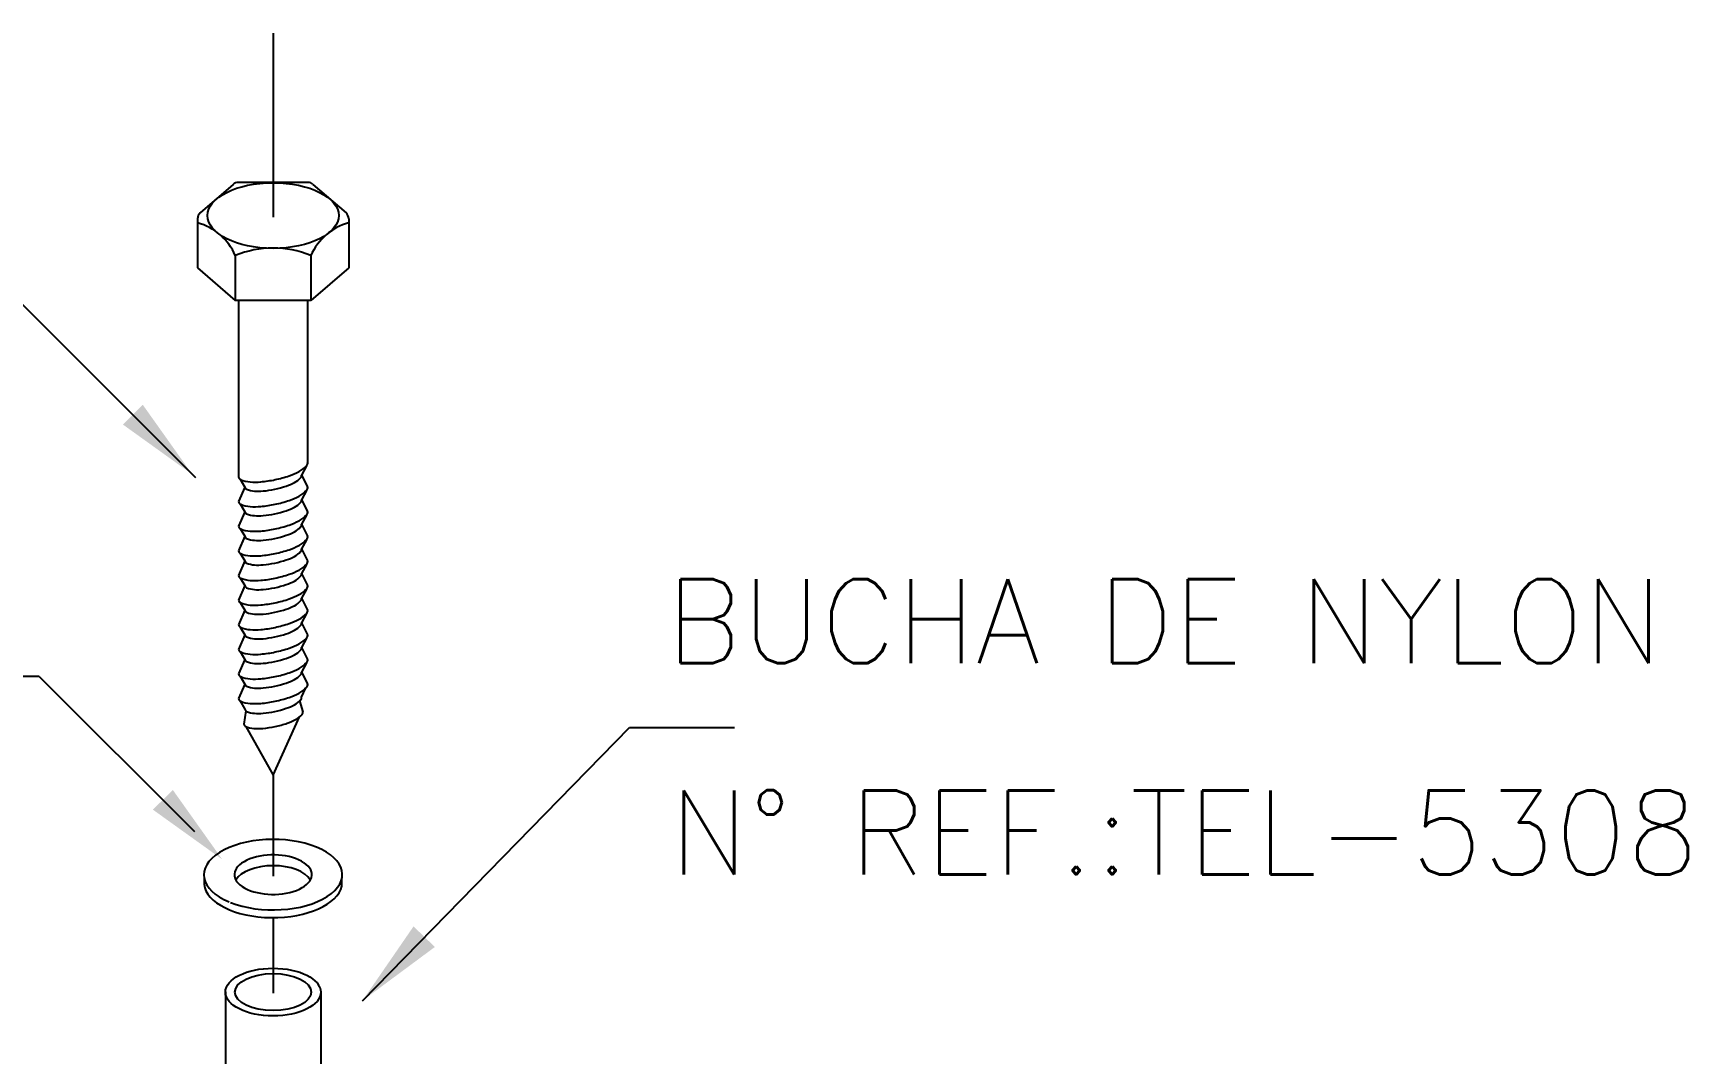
# Model space of a CAD drawing. Header units: millimetres. Extents: x -5682.1 to -5668, y -4681.3 to -4668.6.
# Drawn here: x -5672.748 to -5668.806, y -4671.207 to -4668.775 of the extents above; entities that cross this region are included whole.
import ezdxf

# ---------------------------------------------------------------- set-up
doc = ezdxf.new("R2010")
doc.units = ezdxf.units.MM
doc.header["$LTSCALE"] = 10
doc.linetypes.add('DASHDOT2', pattern=[0.5, 0.25, -0.125, 0, -0.125])
doc.layers.add('Termotécnica', color=7, linetype='Continuous')
doc.styles.add('r80', font='romans.shx')

msp = doc.modelspace()

# ---------------------------------------------------------------- linework, layer by layer
at = {"layer": 'Termotécnica', "color": 1, "linetype": 'DASHDOT2'}
for p, q in [((-5672.1764, -4668.7754), (-5672.1764, -4669.2137)), ((-5672.1764, -4670.543), (-5672.1764, -4670.7835)), ((-5672.1764, -4670.8815), (-5672.1764, -4671.0617))]:
    msp.add_line(p, q, dxfattribs=at)
at = {"layer": 'Termotécnica', "color": 2}
for p, q in [((-5673.2311, -4668.9643), (-5672.3616, -4669.8338)), ((-5672.2715, -4669.1357), (-5672.3502, -4669.2039)), ((-5672.0932, -4669.1313), (-5672.2597, -4669.1313)), ((-5672.0814, -4669.1357), (-5672.0026, -4669.2039)), ((-5672.3564, -4669.2175), (-5672.3564, -4669.3348)), ((-5671.9964, -4669.2175), (-5671.9964, -4669.3348)), ((-5672.2664, -4669.3051), (-5672.2664, -4669.4127)), ((-5672.0865, -4669.3051), (-5672.0865, -4669.4127)), ((-5672.3564, -4669.3348), (-5672.2664, -4669.4127)), ((-5671.9964, -4669.3348), (-5672.0865, -4669.4127)), ((-5672.0865, -4669.4127), (-5672.2664, -4669.4127)), ((-5672.2587, -4669.4127), (-5672.2587, -4669.8328)), ((-5672.0942, -4669.4127), (-5672.0942, -4669.7979)), ((-5672.0971, -4669.8064), (-5672.109, -4669.8281)), ((-5672.2438, -4669.8567), (-5672.2587, -4669.8914)), ((-5672.255, -4669.8382), (-5672.2438, -4669.8567)), ((-5672.109, -4669.8281), (-5672.0942, -4669.8565)), ((-5672.255, -4669.8969), (-5672.2438, -4669.9153)), ((-5672.0971, -4669.865), (-5672.109, -4669.8867)), ((-5672.109, -4669.8867), (-5672.0942, -4669.9151)), ((-5672.2438, -4669.9153), (-5672.2587, -4669.9501)), ((-5672.0971, -4669.9237), (-5672.109, -4669.9453)), ((-5672.2438, -4669.9739), (-5672.2587, -4670.0087)), ((-5672.255, -4669.9555), (-5672.2438, -4669.9739)), ((-5672.109, -4669.9453), (-5672.0942, -4669.9738)), ((-5672.0971, -4669.9823), (-5672.109, -4670.004)), ((-5672.255, -4670.0142), (-5672.2438, -4670.0326)), ((-5672.109, -4670.004), (-5672.0942, -4670.0324)), ((-5672.2438, -4670.0326), (-5672.2587, -4670.0673)), ((-5672.0971, -4670.0409), (-5672.109, -4670.0626)), ((-5672.2438, -4670.0912), (-5672.2587, -4670.126)), ((-5672.255, -4670.0728), (-5672.2438, -4670.0912)), ((-5672.109, -4670.0626), (-5672.0942, -4670.091)), ((-5672.0971, -4670.0996), (-5672.109, -4670.1212)), ((-5672.255, -4670.1314), (-5672.2438, -4670.1499)), ((-5672.109, -4670.1212), (-5672.0942, -4670.1497)), ((-5672.2438, -4670.1499), (-5672.2587, -4670.1846)), ((-5672.0971, -4670.1582), (-5672.109, -4670.1799)), ((-5672.109, -4670.1799), (-5672.0942, -4670.2083)), ((-5672.2438, -4670.2085), (-5672.2587, -4670.2433)), ((-5672.255, -4670.1901), (-5672.2438, -4670.2085)), ((-5672.0971, -4670.2168), (-5672.109, -4670.2385)), ((-5672.255, -4670.2487), (-5672.2438, -4670.2671)), ((-5672.109, -4670.2385), (-5672.0942, -4670.267)), ((-5672.2438, -4670.2671), (-5672.2587, -4670.3019)), ((-5672.0971, -4670.2755), (-5672.109, -4670.2972)), ((-5672.109, -4670.2972), (-5672.0942, -4670.3256)), ((-5672.7334, -4670.3077), (-5672.9834, -4670.3077)), ((-5672.7334, -4670.3077), (-5672.364, -4670.6772)), ((-5672.2438, -4670.3258), (-5672.2587, -4670.3605)), ((-5672.255, -4670.3073), (-5672.2438, -4670.3258)), ((-5672.109, -4670.3574), (-5672.0992, -4670.3362)), ((-5672.2559, -4670.3653), (-5672.2438, -4670.386)), ((-5672.1132, -4670.3661), (-5672.1054, -4670.3917)), ((-5672.2415, -4670.3899), (-5672.2461, -4670.4216)), ((-5672.1764, -4670.543), (-5672.1136, -4670.4043)), ((-5672.2412, -4670.4272), (-5672.1764, -4670.543)), ((-5671.9636, -4671.08), (-5671.3277, -4670.4295)), ((-5671.3277, -4670.4295), (-5671.0777, -4670.4295)), ((-5672.3407, -4670.7864), (-5672.3407, -4670.8034)), ((-5672.0126, -4670.8071), (-5672.0126, -4670.7893)), ((-5672.2901, -4671.0593), (-5672.2901, -4671.2564)), ((-5672.0627, -4671.0593), (-5672.0627, -4671.2564))]:
    msp.add_line(p, q, dxfattribs=at)
at = {"layer": 'Termotécnica', "color": 1}
for points in [[(-5672.2587, -4669.8328, 0.24548), (-5672.2536, -4669.8391, 0.082009), (-5672.2311, -4669.8444, 0.04047), (-5672.2057, -4669.8442, 0.029714), (-5672.1714, -4669.839, 0.029714), (-5672.1381, -4669.8299, 0.04047), (-5672.1147, -4669.8197, 0.082009), (-5672.0964, -4669.8057, 0.24548), (-5672.0942, -4669.7979, 0.24548)], [(-5672.2587, -4669.8914, 0.24548), (-5672.2536, -4669.8977, 0.082009), (-5672.2311, -4669.9031, 0.04047), (-5672.2057, -4669.9028, 0.029714), (-5672.1714, -4669.8977, 0.029714), (-5672.1381, -4669.8885, 0.04047), (-5672.1147, -4669.8784, 0.082009), (-5672.0964, -4669.8643, 0.24548), (-5672.0942, -4669.8565, 0.24548)], [(-5672.2438, -4669.8567, 0.24548), (-5672.2395, -4669.8618, 0.082009), (-5672.2211, -4669.8662, 0.04047), (-5672.2003, -4669.866, 0.029714), (-5672.1723, -4669.8618, 0.029714), (-5672.145, -4669.8543, 0.04047), (-5672.1258, -4669.846, 0.082009), (-5672.1108, -4669.8345, 0.24548), (-5672.109, -4669.8281, 0.24548)], [(-5672.2438, -4669.9153, 0.24548), (-5672.2395, -4669.9204, 0.082009), (-5672.2211, -4669.9248, 0.04047), (-5672.2003, -4669.9246, 0.029714), (-5672.1723, -4669.9204, 0.029714), (-5672.145, -4669.9129, 0.04047), (-5672.1258, -4669.9046, 0.082009), (-5672.1108, -4669.8931, 0.24548), (-5672.109, -4669.8867, 0.24548)], [(-5672.2587, -4669.9501, 0.24548), (-5672.2536, -4669.9563, 0.082009), (-5672.2311, -4669.9617, 0.04047), (-5672.2057, -4669.9615, 0.029714), (-5672.1714, -4669.9563, 0.029714), (-5672.1381, -4669.9471, 0.04047), (-5672.1147, -4669.937, 0.082009), (-5672.0964, -4669.923, 0.24548), (-5672.0942, -4669.9151, 0.24548)], [(-5672.2587, -4670.0087, 0.24548), (-5672.2536, -4670.015, 0.082009), (-5672.2311, -4670.0204, 0.04047), (-5672.2057, -4670.0201, 0.029714), (-5672.1714, -4670.0149, 0.029714), (-5672.1381, -4670.0058, 0.04047), (-5672.1147, -4669.9956, 0.082009), (-5672.0964, -4669.9816, 0.24548), (-5672.0942, -4669.9738, 0.24548)], [(-5672.2438, -4669.9739, 0.24548), (-5672.2395, -4669.9791, 0.082009), (-5672.2211, -4669.9835, 0.04047), (-5672.2003, -4669.9833, 0.029714), (-5672.1723, -4669.9791, 0.029714), (-5672.145, -4669.9715, 0.04047), (-5672.1258, -4669.9632, 0.082009), (-5672.1108, -4669.9517, 0.24548), (-5672.109, -4669.9453, 0.24548)], [(-5672.2438, -4670.0326, 0.24548), (-5672.2395, -4670.0377, 0.082009), (-5672.2211, -4670.0421, 0.04047), (-5672.2003, -4670.0419, 0.029714), (-5672.1723, -4670.0377, 0.029714), (-5672.145, -4670.0302, 0.04047), (-5672.1258, -4670.0219, 0.082009), (-5672.1108, -4670.0104, 0.24548), (-5672.109, -4670.004, 0.24548)], [(-5672.2587, -4670.0673, 0.24548), (-5672.2536, -4670.0736, 0.082009), (-5672.2311, -4670.079, 0.04047), (-5672.2057, -4670.0788, 0.029714), (-5672.1714, -4670.0736, 0.029714), (-5672.1381, -4670.0644, 0.04047), (-5672.1147, -4670.0543, 0.082009), (-5672.0964, -4670.0402, 0.24548), (-5672.0942, -4670.0324, 0.24548)], [(-5672.2587, -4670.126, 0.24548), (-5672.2536, -4670.1322, 0.082009), (-5672.2311, -4670.1376, 0.04047), (-5672.2057, -4670.1374, 0.029714), (-5672.1714, -4670.1322, 0.029714), (-5672.1381, -4670.123, 0.04047), (-5672.1147, -4670.1129, 0.082009), (-5672.0964, -4670.0989, 0.24548), (-5672.0942, -4670.091, 0.24548)], [(-5672.2438, -4670.0912, 0.24548), (-5672.2395, -4670.0963, 0.082009), (-5672.2211, -4670.1008, 0.04047), (-5672.2003, -4670.1006, 0.029714), (-5672.1723, -4670.0963, 0.029714), (-5672.145, -4670.0888, 0.04047), (-5672.1258, -4670.0805, 0.082009), (-5672.1108, -4670.069, 0.24548), (-5672.109, -4670.0626, 0.24548)], [(-5672.2438, -4670.1499, 0.24548), (-5672.2395, -4670.155, 0.082009), (-5672.2211, -4670.1594, 0.04047), (-5672.2003, -4670.1592, 0.029714), (-5672.1723, -4670.155, 0.029714), (-5672.145, -4670.1474, 0.04047), (-5672.1258, -4670.1392, 0.082009), (-5672.1108, -4670.1277, 0.24548), (-5672.109, -4670.1212, 0.24548)], [(-5672.2587, -4670.1846, 0.24548), (-5672.2536, -4670.1909, 0.082009), (-5672.2311, -4670.1963, 0.04047), (-5672.2057, -4670.196, 0.029714), (-5672.1714, -4670.1909, 0.029714), (-5672.1381, -4670.1817, 0.04047), (-5672.1147, -4670.1716, 0.082009), (-5672.0964, -4670.1575, 0.24548), (-5672.0942, -4670.1497, 0.24548)], [(-5672.2438, -4670.2085, 0.24548), (-5672.2395, -4670.2136, 0.082009), (-5672.2211, -4670.218, 0.04047), (-5672.2003, -4670.2178, 0.029714), (-5672.1723, -4670.2136, 0.029714), (-5672.145, -4670.2061, 0.04047), (-5672.1258, -4670.1978, 0.082009), (-5672.1108, -4670.1863, 0.24548), (-5672.109, -4670.1799, 0.24548)], [(-5672.2587, -4670.2433, 0.24548), (-5672.2536, -4670.2495, 0.082009), (-5672.2311, -4670.2549, 0.04047), (-5672.2057, -4670.2547, 0.029714), (-5672.1714, -4670.2495, 0.029714), (-5672.1381, -4670.2403, 0.04047), (-5672.1147, -4670.2302, 0.082009), (-5672.0964, -4670.2161, 0.24548), (-5672.0942, -4670.2083, 0.24548)], [(-5672.2438, -4670.2671, 0.24548), (-5672.2395, -4670.2723, 0.082009), (-5672.2211, -4670.2767, 0.04047), (-5672.2003, -4670.2765, 0.029714), (-5672.1723, -4670.2722, 0.029714), (-5672.145, -4670.2647, 0.04047), (-5672.1258, -4670.2564, 0.082009), (-5672.1108, -4670.2449, 0.24548), (-5672.109, -4670.2385, 0.24548)], [(-5672.2587, -4670.3019, 0.24548), (-5672.2536, -4670.3082, 0.082009), (-5672.2311, -4670.3135, 0.04047), (-5672.2057, -4670.3133, 0.029714), (-5672.1714, -4670.3081, 0.029714), (-5672.1381, -4670.2989, 0.04047), (-5672.1147, -4670.2888, 0.082009), (-5672.0964, -4670.2748, 0.24548), (-5672.0942, -4670.267, 0.24548)], [(-5672.2438, -4670.3258, 0.24548), (-5672.2395, -4670.3309, 0.082009), (-5672.2211, -4670.3353, 0.04047), (-5672.2003, -4670.3351, 0.029714), (-5672.1723, -4670.3309, 0.029714), (-5672.145, -4670.3234, 0.04047), (-5672.1258, -4670.3151, 0.082009), (-5672.1108, -4670.3036, 0.24548), (-5672.109, -4670.2972, 0.24548)], [(-5672.2587, -4670.3605, 0.24548), (-5672.2536, -4670.3668, 0.082009), (-5672.2311, -4670.3722, 0.04047), (-5672.2057, -4670.3719, 0.029714), (-5672.1714, -4670.3668, 0.029714), (-5672.1381, -4670.3576, 0.04047), (-5672.1147, -4670.3475, 0.082009), (-5672.0964, -4670.3334, 0.24548), (-5672.0942, -4670.3256, 0.24548)], [(-5672.2438, -4670.386, 0.24548), (-5672.2395, -4670.3911, 0.082009), (-5672.2211, -4670.3955, 0.04047), (-5672.2003, -4670.3953, 0.029714), (-5672.1723, -4670.3911, 0.029714), (-5672.145, -4670.3836, 0.04047), (-5672.1258, -4670.3753, 0.082009), (-5672.1108, -4670.3638, 0.24548), (-5672.109, -4670.3574, 0.24548)], [(-5672.2461, -4670.4216, 0.24548), (-5672.2417, -4670.427, 0.082009), (-5672.2224, -4670.4316, 0.04047), (-5672.2007, -4670.4314, 0.029714), (-5672.1714, -4670.427, 0.029714), (-5672.1429, -4670.4191, 0.04047), (-5672.1229, -4670.4105, 0.082009), (-5672.1072, -4670.3984, 0.24548), (-5672.1054, -4670.3917, 0.24548)]]:
    msp.add_lwpolyline(points, format="xyb", dxfattribs=at)
at = {"layer": 'Termotécnica', "color": 2}
for centre, radius, start, end in [((-5672.2597, -4669.1493), 0.018, 90, 130.8846), ((-5672.0932, -4669.1493), 0.018, 49.1165, 90), ((-5672.3384, -4669.2175), 0.018, 130.8846, 180), ((-5672.3936, -4669.3612), 0.139, 23.8108, 74.501), ((-5671.959, -4669.3616), 0.1394, 105.5818, 156.1065), ((-5672.0144, -4669.2175), 0.018, 0, 49.1165), ((-5672.1764, -4669.5277), 0.2401, 67.9969, 112.0248)]:
    msp.add_arc(centre, radius, start, end, dxfattribs=at)
for centre, major_axis, ratio in [((-5672.1764, -4669.21), (0.1563, 0), 0.500279), ((-5672.1765, -4671.0596), (-0.1136, 0), 0.500279), ((-5672.1764, -4671.0596), (-0.0909, 0), 0.484856)]:
    msp.add_ellipse(centre, major_axis=major_axis, ratio=ratio, dxfattribs=at)
for centre, major_axis, start_param, end_param in [((-5672.1764, -4670.7798), (-0.1648, -0.0003), -5.378379, 0.881369), ((-5672.1764, -4670.7798), (-0.0922, -0.0002), -2.493979, 3.784107), ((-5672.1764, -4670.8054), (-0.0922, -0.0002), 3.423203, 6.003467), ((-5672.1764, -4670.7982), (-0.1648, -0.0003), 0.051581, 3.031609)]:
    msp.add_ellipse(centre, major_axis=major_axis, ratio=0.509483, start_param=start_param, end_param=end_param, dxfattribs=at)
for points in [[(-5672.4868, -4669.6607), (-5672.5341, -4669.7078), (-5672.3692, -4669.8262)], [(-5672.4153, -4670.578), (-5672.4626, -4670.6251), (-5672.2977, -4670.7434)], [(-5671.8419, -4670.9031), (-5671.7911, -4670.9521), (-5671.9636, -4671.08)]]:
    msp.add_solid(points, dxfattribs=at)

# ---------------------------------------------------------------- texts
at = {"layer": 'Termotécnica', "color": 2, "style": 'r80'}
for s, p in [('BUCHA DE NYLON', (-5671.2403, -4670.276)), ('N° REF.:TEL-5308', (-5671.2322, -4670.7792))]:
    msp.add_text(s, height=0.2, dxfattribs=at).set_placement(p)

doc.saveas('drawing.dxf')
